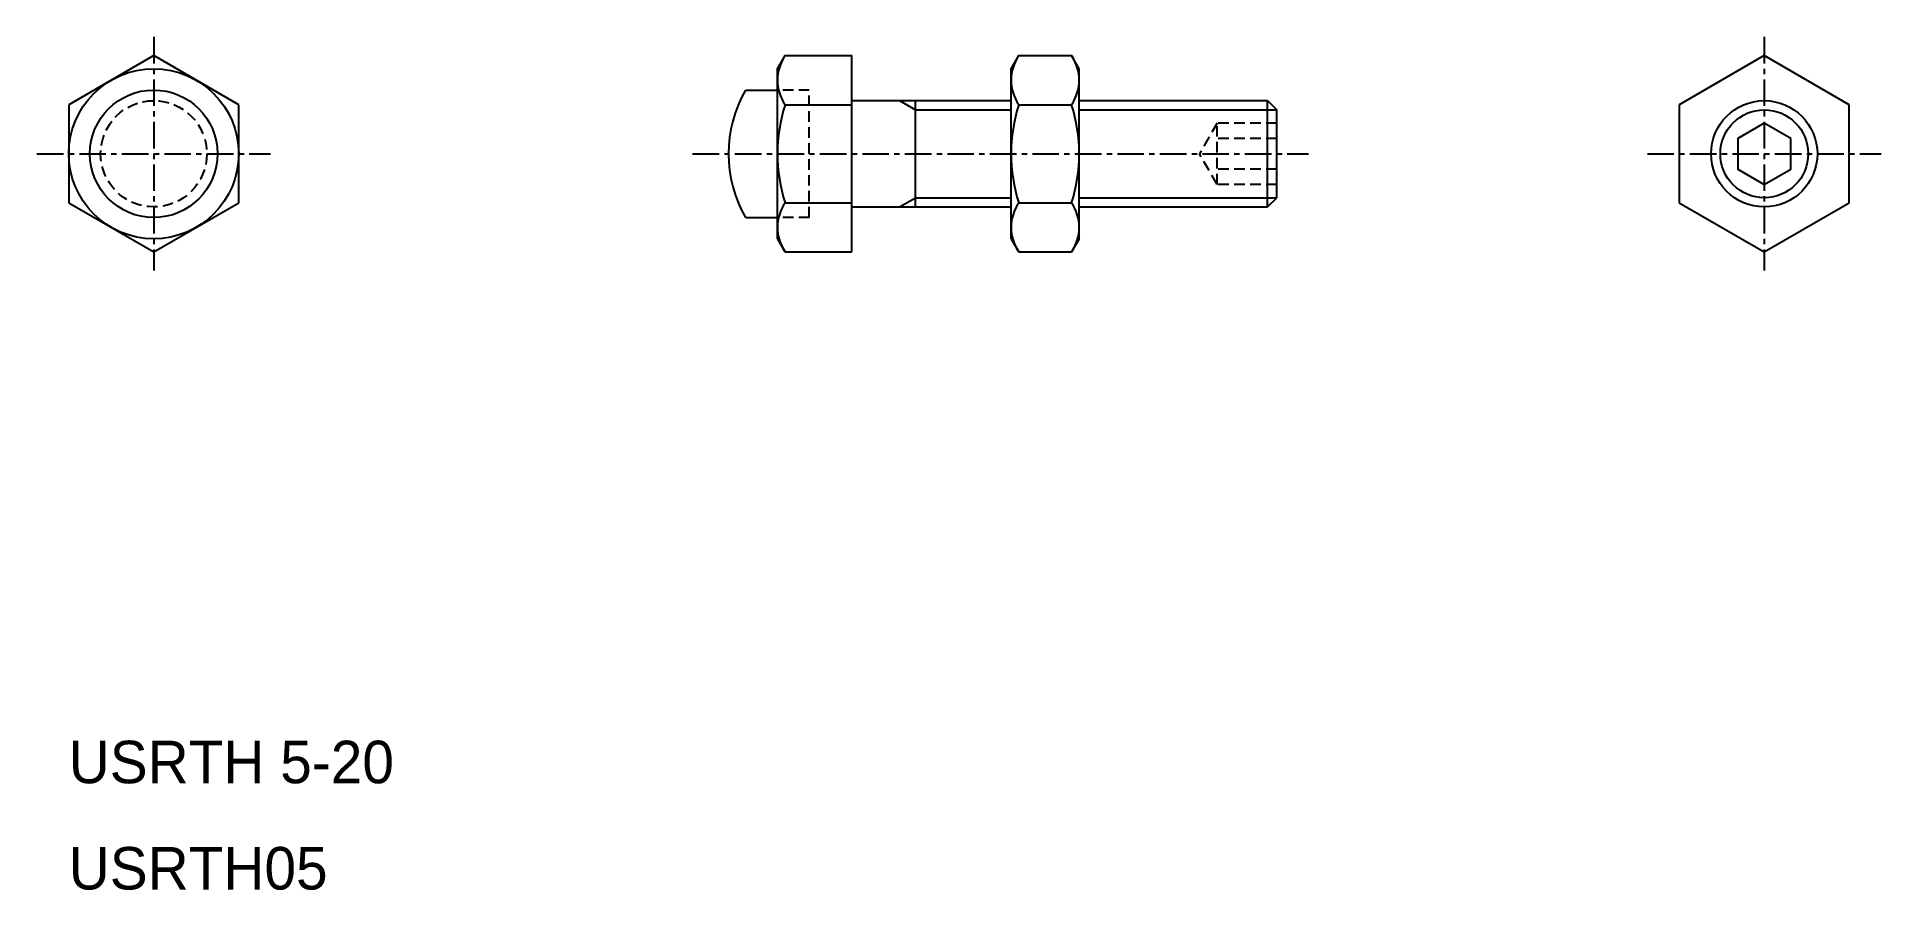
# Model space of a CAD drawing. Extents: x 32.1 to 118.9, y 17.5 to 57.7.
import ezdxf

# ---------------------------------------------------------------- set-up
doc = ezdxf.new("R2010")
doc.units = 0
doc.linetypes.add('CENTER', pattern=[2, 1.25, -0.25, 0.25, -0.25])
doc.linetypes.add('DASHED', pattern=[0.75, 0.5, -0.25])
doc.layers.get('0').update_dxf_attribs({"linetype": 'CONTINUOUS'})
doc.layers.add('CENTER', color=1, linetype='CENTER')

msp = doc.modelspace()

# ---------------------------------------------------------------- linework, layer by layer
at = {"color": 7, "linetype": 'CONTINUOUS'}
for p, q in [((37.625, 56.794), (33.625, 54.484)), ((41.625, 54.484), (37.625, 56.794)), ((66.984, 56.175), (67.342, 56.794)), ((67.342, 56.794), (70.484, 56.794)), ((70.484, 47.556), (70.484, 56.794)), ((77.984, 56.175), (78.342, 56.794)), ((78.342, 56.794), (80.827, 56.794)), ((81.184, 56.175), (80.827, 56.794)), ((113.434, 56.794), (109.434, 54.484)), ((117.434, 54.484), (113.434, 56.794)), ((66.984, 48.175), (66.984, 56.175)), ((77.984, 48.175), (77.984, 56.175)), ((81.184, 48.175), (81.184, 56.175)), ((65.488, 55.175), (66.984, 55.175)), ((33.625, 54.484), (33.625, 49.865)), ((41.625, 49.865), (41.625, 54.484)), ((67.342, 54.484), (70.484, 54.484)), ((70.484, 54.675), (77.984, 54.675)), ((73.484, 49.675), (73.484, 54.675)), ((78.342, 54.484), (80.827, 54.484)), ((81.184, 54.675), (90.051, 54.675)), ((90.051, 49.675), (90.051, 54.675)), ((90.051, 54.675), (90.484, 54.242)), ((90.484, 50.108), (90.484, 54.242)), ((109.434, 54.484), (109.434, 49.865)), ((117.434, 49.865), (117.434, 54.484)), ((33.625, 49.865), (37.625, 47.556)), ((37.625, 47.556), (41.625, 49.865)), ((67.342, 49.865), (70.484, 49.865)), ((70.484, 49.675), (77.984, 49.675)), ((78.342, 49.865), (80.827, 49.865)), ((81.184, 49.675), (90.051, 49.675)), ((90.051, 49.675), (90.484, 50.108)), ((109.434, 49.865), (113.434, 47.556)), ((113.434, 47.556), (117.434, 49.865)), ((65.488, 49.175), (66.984, 49.175)), ((66.984, 48.175), (67.342, 47.556)), ((77.984, 48.175), (78.342, 47.556)), ((81.184, 48.175), (80.827, 47.556)), ((67.342, 47.556), (70.484, 47.556)), ((78.342, 47.556), (80.827, 47.556))]:
    msp.add_line(p, q, dxfattribs=at)
at = {"color": 3, "linetype": 'DASHED'}
for p, q in [((68.484, 55.175), (66.984, 55.175)), ((68.484, 49.175), (68.484, 55.175)), ((87.684, 53.618), (86.851, 52.175)), ((87.684, 50.731), (87.684, 53.618)), ((90.484, 53.618), (87.684, 53.618)), ((87.684, 50.731), (86.851, 52.175)), ((90.484, 52.897), (87.684, 52.897)), ((90.484, 51.453), (87.684, 51.453)), ((90.484, 50.731), (87.684, 50.731)), ((68.484, 49.175), (66.984, 49.175))]:
    msp.add_line(p, q, dxfattribs=at)
at = {"color": 3, "linetype": 'CONTINUOUS'}
for p, q in [((72.734, 54.675), (73.484, 54.242)), ((73.484, 54.242), (77.984, 54.242)), ((81.184, 54.242), (90.484, 54.242)), ((72.734, 49.675), (73.484, 50.108)), ((73.484, 50.108), (77.984, 50.108)), ((81.184, 50.108), (90.484, 50.108))]:
    msp.add_line(p, q, dxfattribs=at)
for p, q in [((78.963, 49.865), (78.963, 49.866)), ((79.584, 49.865), (79.585, 49.865))]:
    msp.add_line(p, q)
at = {"color": 7, "linetype": 'CONTINUOUS'}
msp.add_lwpolyline([(114.684, 52.897), (113.434, 53.618), (112.184, 52.897), (112.184, 51.453), (113.434, 50.731), (114.684, 51.453)], close=True, dxfattribs=at)
for centre, radius in [((37.625, 52.175), 4), ((37.625, 52.175), 3), ((113.434, 52.175), 2.5)]:
    msp.add_circle(centre, radius, dxfattribs=at)
at = {"color": 3, "linetype": 'DASHED'}
msp.add_circle((37.625, 52.175), 2.5, dxfattribs=at)
at = {"color": 3, "linetype": 'CONTINUOUS'}
msp.add_circle((113.434, 52.175), 2.067, dxfattribs=at)
for centre, radius, start, end in [((69.029, 55.639), 2.045, 145.61583, 214.38417), ((80.029, 55.639), 2.045, 145.61578, 214.38422), ((79.14, 55.639), 2.045, 325.61578, 34.38422), ((74.627, 52.175), 7.643, 162.41209, 197.58791), ((85.627, 52.175), 7.643, 162.41206, 197.58794), ((73.542, 52.175), 7.643, 342.41206, 17.58794), ((69.029, 48.711), 2.045, 145.61583, 214.38417), ((80.029, 48.711), 2.045, 145.61578, 214.38422), ((79.14, 48.711), 2.045, 325.61578, 34.38422)]:
    msp.add_arc(centre, radius, start, end)
at = {"color": 7, "linetype": 'CONTINUOUS'}
msp.add_arc((70.684, 52.175), 6, 150, 210, dxfattribs=at)
at = {"layer": 'CENTER', "color": 1, "linetype": 'CENTER'}
for p, q in [((37.625, 57.675), (37.625, 46.675)), ((113.434, 57.675), (113.434, 46.675)), ((32.125, 52.175), (43.125, 52.175)), ((62.984, 52.175), (91.984, 52.175)), ((107.934, 52.175), (118.934, 52.175))]:
    msp.add_line(p, q, dxfattribs=at)

# ---------------------------------------------------------------- texts
at = {"color": 7, "linetype": 'CONTINUOUS'}
for s, p in [('USRTH 5-20', (33.625, 22.556)), ('USRTH05', (33.625, 17.556))]:
    msp.add_text(s, height=2, dxfattribs=at).set_placement(p)

doc.saveas('drawing.dxf')
